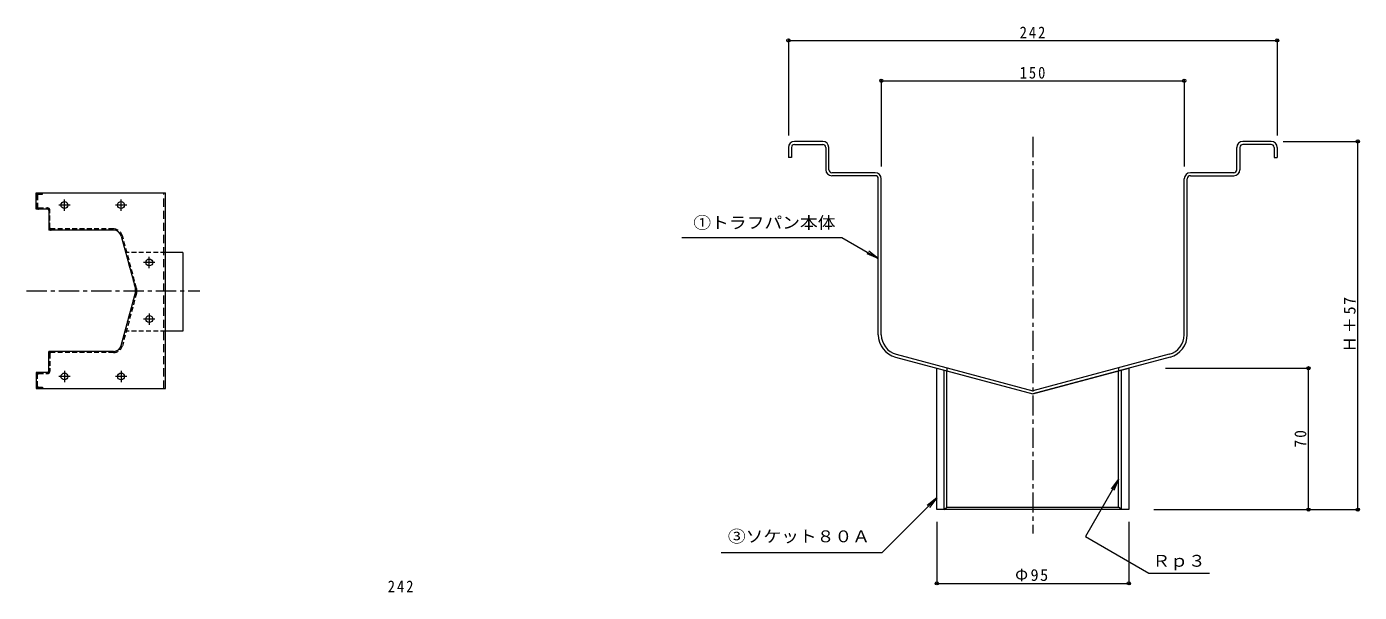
# Model space of a CAD drawing. Units: millimetres at full size, sheet at 1:2, with parts at other scales. Extents: x -487 to 542, y -385 to 376.
# Drawn here: x -118 to 542, y 96 to 376 of the extents above; entities that cross this region are included whole.
import ezdxf
from ezdxf.enums import TextEntityAlignment as Align

# ---------------------------------------------------------------- set-up
doc = ezdxf.new("R2010")
doc.units = ezdxf.units.MM
doc.header["$LTSCALE"] = 2
doc.header["$PDMODE"] = 32
doc.header["$PDSIZE"] = 1.6
for name, pattern in [('CHAIN1', [8, 5, -1, 1, -1]), ('DASHED1', [1.8, 1.2, -0.6]), ('DASHED2', [3, 2, -1])]:
    doc.linetypes.add(name, pattern=pattern)
for name, color, linetype, lineweight in [('0-0_通り芯', 3, 'DASHED1', 9), ('0-1_躯体', 6, 'Continuous', 9), ('0-2_仕上', 2, 'Continuous', 9), ('1-0_1-0ﾚｲﾔ', 3, 'Continuous', 9), ('1-2_1-2ﾚｲﾔ', 2, 'Continuous', 9), ('1-4_1-4ﾚｲﾔ', 7, 'Continuous', 9), ('1-F_Hojo', 7, 'Continuous', 9)]:
    doc.layers.add(name, color=color, linetype=linetype, lineweight=lineweight)
doc.styles.add('ＭＳ ゴシック', font='')
doc.styles.get('ＭＳ ゴシック').set_extended_font_data('MS Gothic')

msp = doc.modelspace()

# ---------------------------------------------------------------- linework, layer by layer
at = {"layer": '0-0_通り芯'}
for p, q in [((-113.237, 292.448), (-113.237, 286.848)), ((-112.637, 292.448), (-112.637, 286.848)), ((-112.037, 293.648), (-110.037, 293.648)), ((-112.037, 293.048), (-110.037, 293.048)), ((-110.037, 293.048), (-110.037, 293.648)), ((-112.037, 286.248), (-107.637, 286.248)), ((-107.637, 285.648), (-112.037, 285.648)), ((-107.037, 285.048), (-107.037, 276.448)), ((-106.437, 276.448), (-106.437, 285.048)), ((-74.966, 275.848), (-105.837, 275.848)), ((-77.646, 275.248), (-105.837, 275.248)), ((-63.556, 246.438), (-70.523, 272.438)), ((-68.423, 262.283), (-64.136, 246.283)), ((-68.423, 228.213), (-64.136, 244.213)), ((-63.556, 244.057), (-70.523, 218.058)), ((-107.037, 214.048), (-107.037, 205.448)), ((-106.437, 214.048), (-106.437, 205.448)), ((-74.966, 215.248), (-105.837, 215.248)), ((-74.966, 214.648), (-105.837, 214.648)), ((-107.637, 204.848), (-112.037, 204.848)), ((-113.237, 203.648), (-113.237, 198.048)), ((-112.637, 198.048), (-112.637, 203.648)), ((-112.037, 204.248), (-107.637, 204.248)), ((-112.037, 197.448), (-110.037, 197.448)), ((-112.037, 196.848), (-110.037, 196.848)), ((-110.037, 197.448), (-110.037, 196.848))]:
    msp.add_line(p, q, dxfattribs=at)
for centre, radius, start, end in [((-112.037, 292.448), 1.2, 90, 180), ((-112.037, 292.448), 0.6, 90, 180), ((-112.037, 286.848), 1.2, 180, 270), ((-112.037, 286.848), 0.6, 180, 270), ((-107.637, 285.048), 1.2, 0, 90), ((-107.637, 285.048), 0.6, 0, 90), ((-105.837, 276.448), 1.2, 180, 270), ((-105.837, 276.448), 0.6, 180, 270), ((-74.966, 271.248), 4.6, 15.00043, 90), ((-67.999, 245.248), 4, 344.99962, 15.00038), ((-67.999, 245.248), 4.6, 345.00041, 14.99959), ((-74.966, 219.248), 4.6, 270, 344.99957), ((-105.837, 214.048), 1.2, 90, 180), ((-105.837, 214.048), 0.6, 90, 180), ((-112.037, 203.648), 1.2, 90, 180), ((-107.637, 205.448), 1.2, 270, 0), ((-107.637, 205.448), 0.6, 270, 0), ((-112.037, 198.048), 1.2, 180, 270), ((-112.037, 203.648), 0.6, 90, 180), ((-112.037, 198.048), 0.6, 180, 270)]:
    msp.add_arc(centre, radius, start, end, dxfattribs=at)
at = {"layer": '0-1_躯体', "linetype": 'CHAIN1'}
for p, q in [((-99.236, 284.853), (-99.236, 290.483)), ((-71.237, 284.853), (-71.237, 290.483)), ((-96.421, 287.668), (-102.051, 287.668)), ((-68.423, 287.668), (-74.052, 287.668)), ((-54.423, 259.248), (-60.052, 259.248)), ((-57.237, 256.434), (-57.237, 262.063)), ((-117.962, 245.248), (-32.23, 245.248)), ((-54.423, 231.248), (-60.052, 231.248)), ((-57.237, 234.063), (-57.237, 228.433)), ((-99.236, 205.643), (-99.236, 200.014)), ((-71.237, 205.643), (-71.237, 200.014)), ((-96.421, 202.828), (-102.051, 202.828)), ((-68.423, 202.828), (-74.052, 202.828))]:
    msp.add_line(p, q, dxfattribs=at)
at = {"layer": '0-1_躯体', "linetype": 'DASHED2'}
msp.add_line((-50.037, 196.848), (-50.037, 293.648), dxfattribs=at)
at = {"layer": '0-1_躯体'}
for p, q in [((-49.237, 196.848), (-49.237, 293.648)), ((-107.037, 285.648), (-113.237, 285.648)), ((-107.037, 285.648), (-107.037, 275.248)), ((-74.966, 275.248), (-107.037, 275.248)), ((-71.103, 272.283), (-64.136, 246.283)), ((-71.102, 218.213), (-64.136, 244.212)), ((-107.037, 204.848), (-107.037, 215.248)), ((-77.646, 215.248), (-107.037, 215.248)), ((-113.237, 204.848), (-113.237, 196.848)), ((-107.037, 204.848), (-113.237, 204.848)), ((-113.237, 196.848), (-49.237, 196.848))]:
    msp.add_line(p, q, dxfattribs=at)
msp.add_lwpolyline([(-113.237, 285.648), (-113.237, 293.648), (-49.237, 293.648)], dxfattribs=at)
for centre in [(-99.236, 287.668), (-71.237, 287.668), (-57.237, 259.248), (-57.237, 231.248), (-99.236, 202.828), (-71.237, 202.828)]:
    msp.add_circle(centre, 1.7, dxfattribs=at)
for centre, start, end in [((-74.966, 271.248), 15.00026, 89.9995), ((-67.999, 245.248), 344.99988, 15.00012), ((-74.966, 219.248), 270, 344.99974)]:
    msp.add_arc(centre, 4, start, end, dxfattribs=at)
at = {"layer": '0-2_仕上', "linetype": 'DASHED1'}
for p, q in [((-49.237, 264.248), (-68.328, 264.248)), ((-49.237, 225.248), (-68.596, 225.248))]:
    msp.add_line(p, q, dxfattribs=at)
at = {"layer": '0-2_仕上'}
msp.add_line((-40.717, 264.248), (-49.237, 264.248), dxfattribs=at)
msp.add_lwpolyline([(-40.717, 264.248), (-40.717, 225.248), (-49.237, 225.248)], dxfattribs=at)
at = {"layer": '1-0_1-0ﾚｲﾔ'}
for p, q in [((276.187, 319.177), (262.187, 319.177)), ((262.188, 317.676), (276.187, 317.676)), ((498.187, 319.177), (484.188, 319.177)), ((498.187, 317.676), (484.188, 317.676)), ((259.188, 316.177), (259.188, 311.177)), ((260.688, 311.177), (259.188, 311.177)), ((260.688, 316.177), (260.688, 311.177)), ((277.688, 316.177), (277.688, 305.177)), ((279.188, 305.177), (279.188, 316.177)), ((481.188, 305.177), (481.188, 316.177)), ((482.687, 316.177), (482.687, 305.177)), ((499.687, 316.177), (499.687, 311.177)), ((499.687, 311.177), (501.188, 311.177)), ((501.188, 316.177), (501.188, 311.177)), ((302.188, 303.677), (280.688, 303.677)), ((479.688, 303.677), (458.188, 303.677)), ((302.188, 302.177), (280.688, 302.177)), ((303.688, 223.499), (303.688, 300.677)), ((305.188, 223.499), (305.188, 300.677)), ((455.187, 223.499), (455.187, 300.677)), ((456.688, 223.499), (456.688, 300.677)), ((458.188, 302.177), (479.688, 302.177)), ((312.211, 212.391), (380.188, 194.177)), ((312.6, 213.84), (380.188, 195.73)), ((447.776, 213.84), (380.188, 195.73)), ((448.164, 212.391), (380.188, 194.177)), ((337.688, 207.117), (337.688, 205.564)), ((422.688, 207.118), (422.688, 205.565))]:
    msp.add_line(p, q, dxfattribs=at)
at = {"layer": '1-0_1-0ﾚｲﾔ', "linetype": 'CHAIN1'}
msp.add_line((380.188, 321.435), (380.188, 125.045), dxfattribs=at)
at = {"layer": '1-0_1-0ﾚｲﾔ', "color": 7}
msp.add_line((225.838, 115.67), (305.661, 115.67), dxfattribs=at)
msp.add_lwpolyline([(206.404, 271.595), (285.615, 271.595), (303.688, 261.16)], dxfattribs=at)
at = {"layer": '1-0_1-0ﾚｲﾔ'}
for centre, radius, start, end in [((262.187, 316.177), 3, 90, 180), ((262.188, 316.177), 1.5, 90, 180), ((276.187, 316.177), 3, 0, 90), ((276.187, 316.177), 1.5, 0, 90), ((484.188, 316.177), 3, 90, 180), ((484.188, 316.177), 1.5, 90, 180), ((498.187, 316.177), 3, 0, 90), ((498.187, 316.177), 1.5, 0, 90), ((280.688, 305.177), 3, 180, 270), ((280.688, 305.177), 1.5, 180, 270), ((302.188, 300.677), 3, 0, 90), ((458.188, 300.677), 3, 90, 180), ((479.688, 305.177), 3, 270, 0), ((479.688, 305.177), 1.5, 270, 0), ((302.188, 300.677), 1.5, 0, 90), ((458.188, 300.677), 1.5, 90, 180), ((315.188, 223.499), 11.5, 180, 255.00008), ((315.188, 223.499), 10, 180, 255.00005), ((445.187, 223.499), 10, 284.99995, 0), ((445.188, 223.499), 11.5, 284.99992, 0)]:
    msp.add_arc(centre, radius, start, end, dxfattribs=at)
at = {"layer": '1-2_1-2ﾚｲﾔ'}
for p, q in [((332.688, 136.904), (332.688, 206.904)), ((332.688, 206.904), (380.188, 194.177)), ((336.288, 136.904), (336.288, 205.94)), ((337.688, 138.104), (337.688, 205.565)), ((380.188, 194.177), (427.688, 206.904)), ((422.688, 138.104), (422.688, 205.565)), ((424.088, 136.904), (424.088, 205.94)), ((427.688, 206.904), (427.688, 136.904)), ((427.688, 136.904), (332.688, 136.904)), ((336.288, 136.904), (337.688, 138.104)), ((337.688, 138.104), (422.688, 138.104)), ((424.088, 136.904), (422.688, 138.104))]:
    msp.add_line(p, q, dxfattribs=at)
at = {"layer": '1-4_1-4ﾚｲﾔ'}
for p, q in [((259.187, 369.777), (259.187, 322.177)), ((501.188, 369.777), (501.188, 322.177)), ((259.187, 369.177), (501.188, 369.177)), ((305.188, 349.777), (305.188, 306.677)), ((455.187, 349.777), (455.187, 306.677)), ((305.188, 349.177), (455.187, 349.177)), ((504.187, 319.177), (541.668, 319.177)), ((541.068, 136.904), (541.068, 319.177)), ((445.866, 206.904), (517.282, 206.904)), ((516.682, 136.904), (516.682, 206.904)), ((422.688, 151.901), (419.036, 147.141)), ((422.688, 151.901), (420.392, 146.357)), ((440.07, 136.904), (541.668, 136.904)), ((332.688, 130.904), (332.688, 99.81)), ((427.688, 130.904), (427.688, 99.81)), ((332.688, 100.41), (427.688, 100.41)), ((437.696, 105.439), (467.603, 105.439))]:
    msp.add_line(p, q, dxfattribs=at)
msp.add_lwpolyline([(422.688, 151.901), (406.321, 123.553), (437.696, 105.439)], dxfattribs=at)
for p in [(259.187, 369.177), (501.188, 369.177), (305.188, 349.177), (455.187, 349.177), (541.068, 319.177), (516.682, 206.904), (516.682, 136.904), (541.068, 136.904), (332.688, 100.41), (427.688, 100.41)]:
    msp.add_point(p, dxfattribs=at)
at = {"layer": '1-F_Hojo'}
for p, q in [((303.688, 261.16), (298.928, 264.813)), ((303.688, 261.16), (298.144, 263.456)), ((305.661, 115.67), (332.688, 142.67)), ((332.688, 142.67), (327.928, 139.017)), ((332.688, 142.67), (329.035, 137.91))]:
    msp.add_line(p, q, dxfattribs=at)

# ---------------------------------------------------------------- texts
at = {"layer": '1-0_1-0ﾚｲﾔ', "color": 7, "style": 'ＭＳ ゴシック', "width": 1.1}
for s, p in [('①トラフパン本体', (212.11, 274.262)), ('③ソケット８０Ａ', (229.208, 118.984))]:
    msp.add_text(s, height=5.865, dxfattribs=at).set_placement(p, align=Align.BOTTOM_LEFT)
at = {"layer": '1-4_1-4ﾚｲﾔ', "style": 'ＭＳ ゴシック', "width": 1.1}
msp.add_text('Ｒｐ３', height=5.865, dxfattribs=at).set_placement((439.416, 106.867), align=Align.BOTTOM_LEFT)
at = {"layer": '1-4_1-4ﾚｲﾔ', "char_height": 5.865, "attachment_point": 7, "style": 'ＭＳ ゴシック'}
for s, insert in [('\\T1.27;\\W0.9;242', (373.688, 370.177)), ('\\T1.27;\\W0.9;150', (373.688, 350.177)), ('\\T1.19;Φ95', (371.438, 101.41)), ('\\T1.27;\\W0.9;242', (60.827, 95.956))]:
    msp.add_mtext(s, dxfattribs=dict(at, insert=insert))
at = {"layer": '1-4_1-4ﾚｲﾔ', "char_height": 5.865, "attachment_point": 7, "rotation": 90, "style": 'ＭＳ ゴシック'}
for s, insert in [('\\T1.17;Ｈ＋57', (540.068, 214.791)), ('\\T1.27;\\W0.95;70', (515.682, 167.654))]:
    msp.add_mtext(s, dxfattribs=dict(at, insert=insert))

doc.saveas('drawing.dxf')
